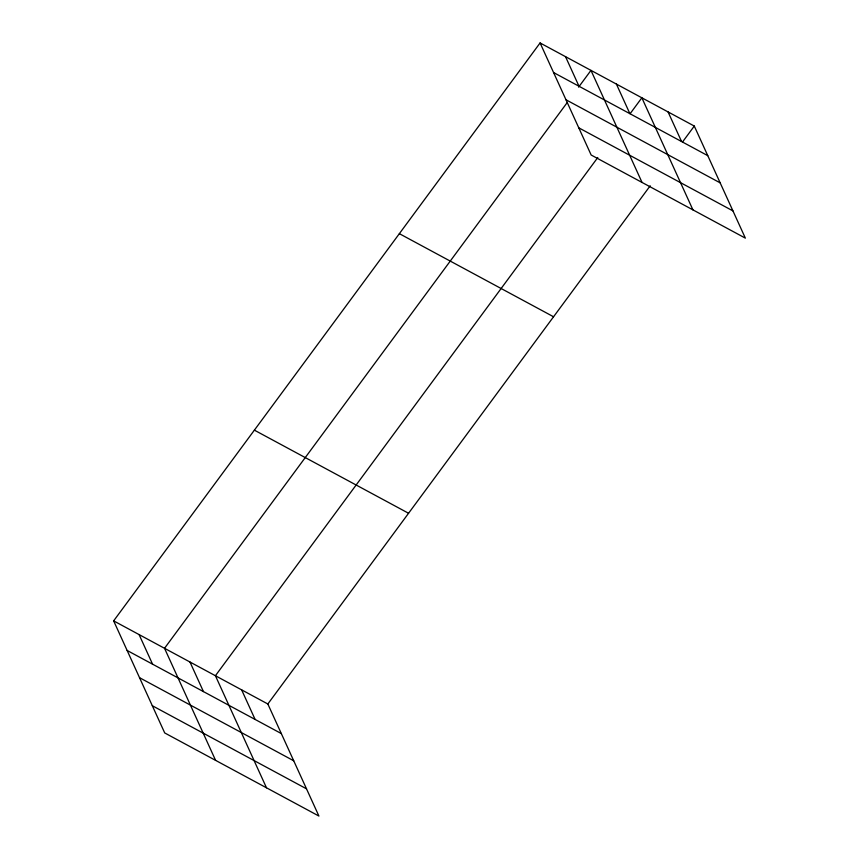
<?xml version="1.0" encoding="UTF-8"?>
<svg xmlns="http://www.w3.org/2000/svg" width="859" height="859" viewBox="0 0 859 859"><rect width="100%" height="100%" fill="white"/><g stroke="black" fill="none" stroke-linecap="round" stroke-linejoin="round"><path stroke-width="1.29" d="M113.646 620.874L267.836 703.983L318.914 816.05L164.713 732.942L113.646 620.874L540.086 42.95L694.287 126.058L745.354 238.126L591.164 155.017L540.086 42.95M567.004 102.855L164.531 648.298L215.598 760.365M578.601 87.146L590.971 70.374L642.049 182.452M597.778 157.53L215.416 675.722L266.483 787.789M630.259 113.517L641.856 97.797L692.934 209.875M267.836 703.983L650.209 185.78M682.68 141.778L694.287 126.058M553.572 72.543L707.762 155.651M565.974 99.762L720.175 182.87M578.751 127.808L732.952 210.906M399.36 233.669L553.561 316.767M254.371 430.155L408.562 513.263M127.132 650.467L281.322 733.575M139.534 677.687L293.735 760.784M152.311 705.722L306.513 788.83M668.066 111.928L681.552 141.52M616.408 84.085L629.894 113.678M565.523 56.662L579.009 86.254M241.626 689.852L255.112 719.445M189.968 662.01L203.454 691.602M139.083 634.586L152.569 664.179"/></g></svg>
